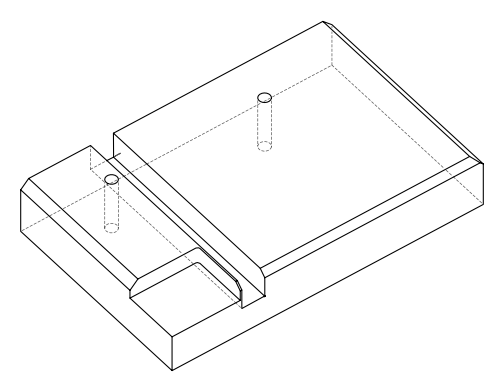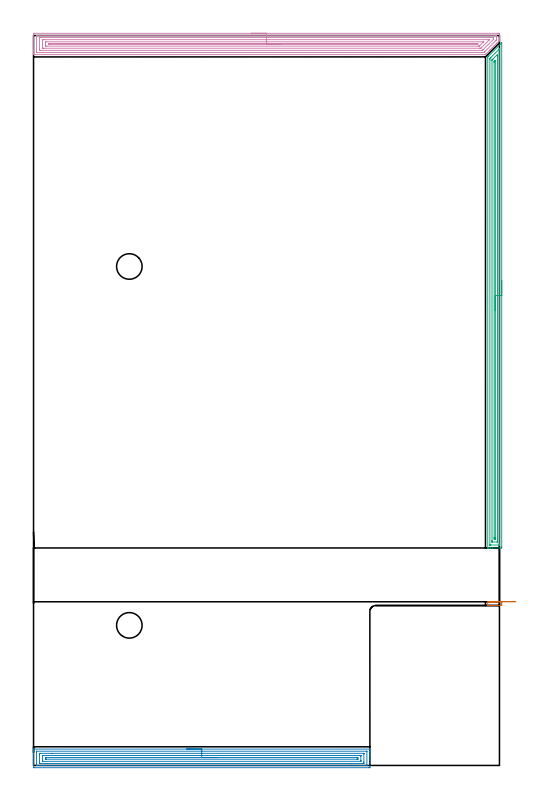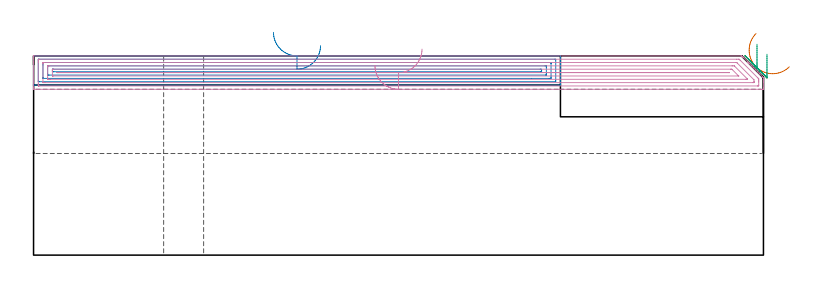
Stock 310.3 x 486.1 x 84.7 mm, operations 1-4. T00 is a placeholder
(PLAN: 8 operations, 3 tool changes, 135.4 min)
(1 AREA_MILL | FG_CHAMFER_SURFACE | UGT0205_001 | 0.25 min | 593 mm3)
(2 AREA_MILL_1 | FG_CHAMFER_SURFACE_1 | UGT0205_001 | 9.18 min | 17731 mm3)
(3 AREA_MILL_2 | FG_CHAMFER_SURFACE_2 | UGT0205_001 | 10.81 min | 14964 mm3)
(4 AREA_MILL_3 | FG_CHAMFER_SURFACE_3 | UGT0205_001 | 14.91 min | 30845 mm3)
(5 MILL_CORNER_NOTCH_RECTANGULAR | CORNER_NOTCH_RECTANGULAR | NXT0201_008 | Follow Part, ap 1.5, ae 75% | 90.33 min | 237188 mm3)
(6 MILL_RECTANGULAR_SLOT | SLOT_RECTANGULAR | UGT0201_004 | Follow Part, ap 8, ae 75% | 9.18 min | 460601 mm3)
(7 INDEXABLE_INSERT_DRILL_THROUGH_HOLE_FROM_SOLID | STEP1HOLE | NXT0302_005 | 0.36 min | 19217 mm3)
(8 INDEXABLE_INSERT_DRILL_THROUGH_HOLE_FROM_SOLID_1 | STEP1HOLE_1 | NXT0302_005 | 0.36 min | 19127 mm3)
(TOOL UGT0205_001 | Chamfer Mill 20 x 3 x 45 deg. | D20 FL50 Z2)
(TOOL NXT0201_008 | ENDMILL 6mm [2P460-0600-NA 1630] | D6 FL26 Z6)
(TOOL UGT0201_004 | End Mill 32 mm | D32 FL53 Z6)
(TOOL NXT0302_005 | Index. Insert Drill 17mm [880-D1700L20-05] | D17 PA176 FL85 Z2)
(OP 1 AREA_MILL)
G17 G21 G94 G90
T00 M6
G54
G17 G0 G90 X307.149 Y109. S1061 M3
G43 Z94.7 H0
Z94.192
G94 G1 X306.56 Z93.549 F250.
X306.029 Z92.857
X305.56 Z92.121
X305.158 Z91.347
X304.824 Z90.541
X304.561 Z89.709
X304.373 Z88.857
X304.259 Z87.992
X304.221 Z87.121
X304.259 Z86.249
X304.373 Z85.384
X304.562 Z84.532
X304.824 Z83.7
X305.158 Z82.895
X305.561 Z82.121
X306.029 Z81.385
X306.561 Z80.693
X307.15 Z80.05
X309.515 Z77.685
X310.279 Z76.915
X311.554 Y108.999 Z75.641
X311.79 Y108.996 Z75.404
X311.796 Y108.626
X311.8 Y108.012 Z75.4
Y106.874
X311.795 Y106.608 Z75.401
X311.79 Y106.51 Z75.404
X311.685 Y106.5 Z75.509
X310.661 Z76.534
X310.279 Z76.915
X309.515 Z77.684
X302.539 Z84.659
X302.506 Y106.509 Z84.692
X302.5 Y106.874 Z84.7
Y108.626
X302.506 Y108.99 Z84.692
X303.036 Y109. Z84.164
X303.891 Z83.309
X307.15 Z80.05
X307.793 Z79.46
X308.485 Z78.929
X309.221 Z78.461
X309.995 Z78.058
X310.801 Z77.724
X311.633 Z77.462
X312.485 Z77.273
X313.35 Z77.159
X314.221 Z77.121
X315.093 Z77.159
X315.958 Z77.273
X316.809 Z77.462
X317.641 Z77.724
X318.447 Z78.058
X319.221 Z78.461
X319.957 Z78.93
X320.649 Z79.461
X321.292 Z80.05
G0 Z94.7
M5
M2
(OP 2 AREA_MILL_1)
G17 G21 G94 G90
T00 M6
G54
G17 G0 G90 X101.997 Y10.9 S1061 M3
G43 Z94.7 H0
G94 G1 X102.035 Z93.828 F250.
X102.149 Z92.963
X102.338 Z92.112
X102.6 Z91.28
X102.934 Z90.474
X103.337 Z89.7
X103.806 Z88.964
X104.337 Z88.272
X104.926 Z87.629
X105.57 Z87.04
X106.262 Z86.508
X106.997 Z86.04
X107.771 Z85.637
X108.577 Z85.303
X109.409 Z85.041
X110.261 Z84.852
X111.126 Z84.738
X111.997 Z84.7
X223.856
X223.99 Y10.894 Z84.693
X224. Y10.601 Z84.4
Y10.121 Z83.92
Y9.553 Z83.348
Y7.504 Z81.302
Y6.906 Z80.7
Y-1.035 Z72.761
X223.998 Y-1.337 Z72.46
X223.99 Y-1.492 Z72.305
X223.834 Y-1.499 Z72.299
X223.411 Y-1.5 Z72.3
X0.589
X0.163 Y-1.496 Z72.302
X0.01 Y-1.491 Z72.306
X0. Y-1.335 Z72.462
Y6.906 Z80.7
Y7.504 Z81.302
Y7.788 Z81.585
Y9.553 Z83.348
Y10.121 Z83.92
Y10.436 Z84.234
Y10.602 Z84.401
X0.01 Y10.876 Z84.675
X0.069 Y10.893 Z84.693
X0.143 Y10.9 Z84.7
X111.997
Y9.486 Z83.286
X221.628 Y9.485 Z83.285
X221.697
X221.99 Y9.475 Z83.275
X221.996 Y9.385 Z83.185
X222. Y9.185 Z82.985
X221.999 Y0.362 Z74.162
X221.99 Y-0.006 Z73.794
X221.979 Y-0.079 Z73.721
X221.937 Y-0.083 Z73.717
X221.834 Y-0.085 Z73.715
X2.372
X2.303
X2.01 Y-0.075 Z73.725
X2.004 Y0.015 Z73.815
X2. Y0.215 Z74.015
X2.001 Y9.038 Z82.838
X2.01 Y9.406 Z83.206
X2.021 Y9.479 Z83.279
X2.063 Y9.483 Z83.283
X2.166 Y9.485 Z83.285
X111.997 Y9.486 Z83.286
Y8.071 Z81.871
X219.846
X219.941 Y8.069 Z81.869
X219.974 Y8.067 Z81.867
X219.986 Y8.066 Z81.866
X219.99 Y8.042 Z81.842
X219.996 Y7.941 Z81.741
X219.999 Y7.788 Z81.588
X220. Y7.636 Z81.436
Y2.341 Z76.141
X219.996 Y1.612 Z75.412
X219.993 Y1.466 Z75.266
X219.979 Y1.335 Z75.135
X219.846 Y1.334 Z75.134
X219.24 Y1.329 Z75.129
X211.665 Y1.328 Z75.128
X4.154 Y1.329 Z75.129
X4.059 Y1.33 Z75.13
X4.026 Y1.333 Z75.133
X4.014 Y1.334 Z75.134
X4.01 Y1.358 Z75.158
X4.004 Y1.459 Z75.259
X4.001 Y1.612 Z75.412
X4. Y1.764 Z75.564
Y7.059 Z80.859
X4.004 Y7.788 Z81.588
X4.007 Y7.934 Z81.734
X4.021 Y8.064 Z81.864
X4.154 Y8.066 Z81.866
X4.76 Y8.071 Z81.871
X12.297 Y8.072 Z81.872
X111.997 Y8.071 Z81.871
Y6.657 Z80.457
X217.423
X217.899 Y6.656 Z80.456
X217.948 Y6.654 Z80.454
X217.98 Y6.651 Z80.451
X217.99 Y6.647 Z80.447
X217.992 Y6.629 Z80.429
X217.997 Y6.448 Z80.248
X218. Y6.086 Z79.886
Y3.439 Z77.239
Y3.376 Z77.176
X217.994 Y2.967 Z76.767
X217.99 Y2.763 Z76.563
X217.984 Y2.749 Z76.549
X217.959 Y2.747 Z76.547
X217.903 Y2.744 Z76.544
X217.812 Y2.743 Z76.543
X6.577
X6.101 Y2.744 Z76.544
X6.052 Y2.746 Z76.546
X6.02 Y2.749 Z76.549
X6.01 Y2.753 Z76.553
X6.008 Y2.772 Z76.572
X6.003 Y2.952 Z76.752
X6. Y3.314 Z77.114
Y5.961 Z79.761
Y6.024 Z79.824
X6.006 Y6.433 Z80.233
X6.01 Y6.637 Z80.437
X6.016 Y6.651 Z80.451
X6.041 Y6.653 Z80.453
X6.097 Y6.656 Z80.456
X6.188 Y6.657 Z80.457
X111.997
Y5.243 Z79.043
X215.389
X215.492 Y5.241 Z79.041
X215.697 Y5.236 Z79.036
X215.99 Y5.221 Z79.021
X215.993 Y5.141 Z78.941
X215.999 Y4.537 Z78.337
X215.997 Y4.259 Z78.059
X215.993 Y4.184 Z77.984
X215.991 Y4.17 Z77.97
X215.937 Y4.164 Z77.964
X215.801 Y4.16 Z77.96
X215.595 Y4.157 Z77.957
X215.492
X8.611
X8.508 Y4.159 Z77.959
X8.302 Y4.164 Z77.964
X8.01 Y4.179 Z77.979
X8.007 Y4.259 Z78.059
X8.001 Y4.863 Z78.663
X8.003 Y5.141 Z78.941
X8.007 Y5.216 Z79.016
X8.009 Y5.23 Z79.03
X8.063 Y5.236 Z79.036
X8.199 Y5.24 Z79.04
X8.405 Y5.243 Z79.043
X8.508
X111.997
X112.869 Z79.081
X113.734 Z79.195
X114.586 Z79.384
X115.418 Z79.646
X116.224 Z79.98
X116.997 Z80.383
X117.733 Z80.852
X118.425 Z81.383
X119.068 Z81.972
X119.658 Z82.615
X120.189 Z83.307
X120.658 Z84.043
X121.06 Z84.817
X121.394 Z85.623
X121.657 Z86.455
X121.845 Z87.307
X121.959 Z88.171
X121.997 Z89.043
G0 Z94.7
M5
M2
(OP 3 AREA_MILL_2)
G17 G21 G94 G90
T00 M6
G54
G17 G0 G90 X311.8 Y323. S1061 M3
G43 Z94.7 H0
Z85.4
G94 G1 Y322.962 Z84.528 F250.
Y322.848 Z83.664
Y322.659 Z82.812
Y322.397 Z81.98
Y322.063 Z81.174
Y321.66 Z80.4
Y321.192 Z79.664
Y320.66 Z78.972
Y320.071 Z78.329
Y319.428 Z77.74
Y318.736 Z77.209
Y318. Z76.74
Y317.226 Z76.337
Y316.42 Z76.003
Y315.588 Z75.741
Y314.736 Z75.552
Y313.872 Z75.438
Y313. Z75.4
Y145.423
X311.797 Y145.154 Z75.402
X311.792 Y144.81 Z75.406
X311.443 Y144.8 Z75.754
X305.809 Z81.386
X304.374 Z82.822
X304.021 Z83.174
X302.995 Z84.204
X302.57 Y144.803 Z84.622
X302.534 Y144.805 Z84.657
X302.503 Y144.81 Z84.688
X302.5 Y144.977 Z84.7
Y471.639
X302.505 Y471.904 Z84.691
X303.127 Y472.527 Z84.073
X311.474 Y480.874 Z75.725
X311.62 Y481.022 Z75.577
X311.776 Y481.172 Z75.422
X311.794 Y481.183 Z75.403
X311.799 Y481.172 Z75.399
X311.8 Y313. Z75.4
X310.386 Z76.814
X310.385 Y147.211 Z76.815
Y147.105
X310.382 Y146.998 Z76.818
X310.375 Y146.81 Z76.825
X310.279 Y146.808 Z76.921
X309.795 Y146.801 Z77.405
X304.021 Z83.179
X303.962 Y146.802 Z83.238
X303.927 Y146.806 Z83.273
X303.923 Y146.808 Z83.277
X303.92 Y146.831 Z83.28
X303.917 Y146.891 Z83.283
X303.915 Y147.104 Z83.285
X303.914 Y147.211 Z83.286
X303.915 Y469.958 Z83.285
X303.919 Y470.745 Z83.281
X303.92 Y470.846 Z83.28
X304.021 Y470.959 Z83.179
X304.357 Y471.303 Z82.843
X304.689 Y471.639 Z82.511
X310.052 Y477.002 Z77.148
X310.167 Y477.113 Z77.033
X310.279 Y477.218 Z76.921
X310.379 Y477.304 Z76.821
X310.383 Y477.108 Z76.817
X310.385 Y477.002 Z76.815
X310.386 Y313. Z76.814
X308.971 Z78.229
Y148.998
X308.97 Y148.878 Z78.23
X308.967 Y148.82 Z78.233
X308.966 Y148.813 Z78.234
X308.944 Y148.808 Z78.256
X308.888 Y148.804 Z78.312
X308.689 Y148.8 Z78.511
X305.809 Z81.391
X305.611 Y148.802 Z81.589
X305.478 Y148.805 Z81.722
X305.373 Y148.81 Z81.827
X305.335 Y148.819 Z81.865
X305.334 Y148.839 Z81.866
X305.331 Y148.998 Z81.869
X305.329 Y149.478 Z81.871
X305.328 Y149.892 Z81.872
X305.329 Y469.645 Z81.871
X305.33 Y469.748 Z81.87
X305.333 Y469.799 Z81.867
X305.335 Y469.821 Z81.865
X305.358 Y469.852 Z81.842
X305.581 Y470.08 Z81.619
X305.809 Y470.31 Z81.391
X306.027 Y470.528 Z81.173
X308.708 Y473.209 Z78.492
X308.926 Y473.427 Z78.274
X308.942 Y473.438 Z78.258
X308.949 Y473.441 Z78.251
X308.965 Y473.44 Z78.235
X308.966 Y473.427 Z78.234
X308.97 Y473.162 Z78.23
X308.971 Y472.946 Z78.229
Y472.533
Y313.
X307.557 Z79.643
Y151.719
X307.555 Y150.865 Z79.645
X307.553 Y150.83 Z79.647
X307.55 Y150.81 Z79.65
X307.528 Y150.806 Z79.672
X307.475 Y150.802 Z79.725
X307.366 Y150.8 Z79.834
X307.15 Z80.05
X306.934 Z80.266
X306.825 Y150.802 Z80.375
X306.772 Y150.806 Z80.428
X306.751 Y150.81 Z80.449
X306.749 Y150.827 Z80.451
X306.743 Y151.64 Z80.457
Y151.68
Y468.099
X306.747 Y468.508 Z80.453
X306.75 Y468.712 Z80.45
X306.761 Y468.801 Z80.439
X306.808 Y468.853 Z80.392
X306.907 Y468.958 Z80.293
X306.983 Y469.035 Z80.217
X307.253 Y469.302 Z79.947
X307.523 Y469.565 Z79.677
X307.547 Y469.587 Z79.653
X307.55 Y469.529 Z79.65
X307.554 Y469.352 Z79.646
X307.557 Y468.998 Z79.643
Y468.958
Y313.
Y312.128 Z79.681
Y311.264 Z79.795
Y310.412 Z79.983
Y309.58 Z80.246
Y308.774 Z80.58
Y308. Z80.982
Y307.264 Z81.451
Y306.572 Z81.982
Y305.929 Z82.572
Y305.34 Z83.215
Y304.808 Z83.907
Y304.34 Z84.643
Y303.937 Z85.417
Y303.603 Z86.222
Y303.341 Z87.054
Y303.152 Z87.906
Y303.038 Z88.771
Y303. Z89.643
G0 Z94.7
M5
M2
(OP 4 AREA_MILL_3)
G17 G21 G94 G90
T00 M6
G54
G17 G0 G90 X145.15 Y487.6 S1061 M3
G43 Z94.7 H0
Z80.5
G94 G1 X145.188 Z79.628 F250.
X145.302 Z78.763
X145.491 Z77.912
X145.753 Z77.08
X146.087 Z76.274
X146.49 Z75.5
X146.959 Z74.764
X147.49 Z74.072
X148.079 Z73.429
X148.722 Z72.84
X149.414 Z72.308
X150.15 Z71.84
X150.924 Z71.437
X151.73 Z71.103
X152.562 Z70.841
X153.414 Z70.652
X154.278 Z70.538
X155.15 Z70.5
X309.202
X309.683 Y487.599 Z70.501
X310.159 Y487.594 Z70.503
X310.291 Y487.591 Z70.505
X310.3 Y487.124 Z70.972
Y484.474 Z73.621
Y483.802 Z74.298
Y483.38 Z74.719
X310.294 Y482.708 Z75.391
X310.291 Y482.7 Z75.399
X310.13 Y482.531 Z75.568
X309.948 Y482.348 Z75.752
X308.683 Y481.083 Z77.017
X308.543 Y480.942 Z77.155
X308.492 Y480.891 Z77.207
X307.828 Y480.228 Z77.871
X307.66 Y480.058 Z78.038
X306.974 Y479.374 Z78.726
X306.777 Y479.175 Z78.921
X306.12 Y478.52 Z79.58
X305.894 Y478.292 Z79.804
X305.265 Y477.665 Z80.434
X305.217 Y477.617 Z80.482
X305.01 Y477.409 Z80.687
X304.411 Y476.811 Z81.289
X304.324 Y476.723 Z81.375
X304.127 Y476.526 Z81.57
X304.026 Y476.426 Z81.674
X303.932 Y476.332 Z81.768
X303.833 Y476.231 Z81.865
X303.728 Y476.128 Z81.971
X303.641 Y476.041 Z82.059
X303.538 Y475.937 Z82.159
X301.644 Y474.042 Z84.054
X301.478 Y473.876 Z84.219
X301.274 Y473.673 Z84.425
X301.197 Y473.597 Z84.501
X301.006 Y473.404 Z84.689
X300.751 Y473.4 Z84.7
X0.17
X0.007 Y473.402 Z84.688
X0. Y473.413 Z84.678
Y473.762 Z84.337
Y474.086 Z84.013
Y474.759 Z83.336
Y475.979 Z82.118
Y476.526 Z81.569
Y487.124 Z70.973
X0.003 Y487.4 Z70.697
X0.01 Y487.592 Z70.506
X0.204 Y487.599 Z70.499
X155.15 Y487.6 Z70.5
Y486.186 Z71.914
X307.897 Y486.185 Z71.915
X307.953
X308.281 Y486.179 Z71.921
X308.29 Y486.073 Z72.027
X308.297 Y485.845 Z72.255
X308.3 Y484.474 Z73.626
Y484.076 Z74.024
X308.297 Y483.591 Z74.509
X308.292 Y483.201 Z74.899
X308.284 Y483.145 Z74.955
X308.255 Y483.113 Z74.987
X308.178 Y483.032 Z75.068
X307.897 Y482.746 Z75.354
X300.327 Y475.178 Z82.922
X300.169 Y475.022 Z83.078
X300.04 Y474.899 Z83.201
X299.957 Y474.821 Z83.279
X299.857 Y474.817 Z83.283
X299.801 Y474.815 Z83.285
X298.964 Y474.814 Z83.286
X2.403 Y474.815 Z83.285
X2.347
X2.019 Y474.821 Z83.279
X2.01 Y474.927 Z83.173
X2.003 Y475.155 Z82.945
X2.001 Y475.642 Z82.458
X2. Y476.041 Z82.059
X2.001 Y485.358 Z72.742
X2.002 Y485.754 Z72.346
X2.01 Y486.154 Z71.946
X2.019 Y486.18 Z71.92
X2.038 Y486.182 Z71.918
X2.089 Y486.184 Z71.916
X2.194 Y486.185 Z71.915
X2.403 Y486.186 Z71.914
X155.15
Y484.772 Z73.328
X305.81 Y484.771 Z73.329
X306.11 Y484.77 Z73.33
X306.21 Y484.768 Z73.332
X306.281 Y484.765 Z73.335
X306.29 Y484.662 Z73.438
X306.295 Y484.474 Z73.626
X306.297 Y484.29 Z73.81
X306.282 Y483.591 Z74.509
X306.199 Y483.503 Z74.597
X306.11 Y483.411 Z74.689
X299.226 Y476.526 Z81.574
X299.095 Y476.396 Z81.704
X298.964 Y476.269 Z81.831
X298.922 Y476.235 Z81.865
X298.889 Y476.233 Z81.867
X298.816 Y476.23 Z81.87
X298.668 Y476.229 Z81.871
X298.371 Y476.228 Z81.872
X4.49 Y476.229 Z81.871
X4.19 Y476.23 Z81.87
X4.09 Y476.232 Z81.868
X4.019 Y476.235 Z81.865
X4.01 Y476.338 Z81.762
X4.004 Y476.526 Z81.574
X4.001 Y476.712 Z81.388
Y484.474 Z73.626
X4.002 Y484.66 Z73.44
X4.007 Y484.724 Z73.376
X4.012 Y484.765 Z73.335
X4.04 Y484.766 Z73.334
X4.19 Y484.769 Z73.331
X4.783 Y484.771 Z73.329
X5.083 Y484.772 Z73.328
X155.15
Y483.357 Z74.743
X302.774
X303.194 Y483.354 Z74.746
X303.431 Y483.35 Z74.75
X303.578 Y483.338 Z74.762
X303.5 Y483.25 Z74.85
X303.485 Y483.234 Z74.866
X298.071 Y477.821 Z80.279
X297.927 Y477.685 Z80.415
X297.888 Y477.65 Z80.45
X297.83 Y477.647 Z80.453
X297.178 Y477.643 Z80.457
X296.941
X6.87
X6.631 Y477.644 Z80.456
X6.122 Y477.65 Z80.45
X6.01 Y477.659 Z80.441
X6.006 Y477.858 Z80.242
X6. Y478.268 Z79.832
Y482.708 Z75.392
X6.006 Y483.138 Z74.962
X6.01 Y483.346 Z74.754
X6.219 Y483.351 Z74.749
X6.87 Y483.356 Z74.744
X7.106 Y483.357 Z74.743
X155.15
Y481.943 Z76.157
X299.738
X299.739 Y481.942 Z76.158
X299.625 Y481.825 Z76.275
X297.077 Y479.275 Z78.825
X296.975 Y479.175 Z78.925
X296.896 Y479.102 Z78.998
X296.864 Y479.074 Z79.026
X296.762 Y479.064 Z79.036
X296.524 Y479.059 Z79.041
X296.404 Y479.057 Z79.043
X8.536
X8.297 Y479.058 Z79.042
X8.138 Y479.061 Z79.039
X8.017 Y479.064 Z79.036
X8.01 Y479.084 Z79.016
X8.007 Y479.175 Z78.925
X8. Y479.823 Z78.277
X8.001 Y481.589 Z76.511
X8.006 Y481.825 Z76.275
X8.01 Y481.905 Z76.195
X8.025 Y481.936 Z76.164
X8.177 Y481.939 Z76.161
X8.417 Y481.942 Z76.158
X155.15 Y481.943 Z76.157
Y480.529 Z77.571
X295.391
X295.81 Y480.527 Z77.573
X295.845 Y480.525 Z77.575
X295.855 Y480.523 Z77.577
X295.853 Y480.512 Z77.588
X295.84 Y480.497 Z77.603
X295.823 Y480.482 Z77.618
X295.787 Y480.478 Z77.622
X295.391 Y480.474 Z77.626
X294.974 Y480.471 Z77.629
X10.86
X10.443 Y480.473 Z77.627
X10.02 Y480.476 Z77.624
X10.01 Y480.478 Z77.622
X10.004 Y480.492 Z77.608
X10.009 Y480.517 Z77.583
X10.021 Y480.522 Z77.578
X10.068 Y480.525 Z77.575
X10.171 Y480.527 Z77.573
X10.384 Y480.529 Z77.571
X10.443
X155.15
X156.022 Z77.609
X156.887 Z77.723
X157.738 Z77.912
X158.57 Z78.174
X159.376 Z78.508
X160.15 Z78.911
X160.886 Z79.38
X161.578 Z79.911
X162.221 Z80.5
X162.81 Z81.143
X163.342 Z81.835
X163.81 Z82.571
X164.213 Z83.345
X164.547 Z84.151
X164.809 Z84.983
X164.998 Z85.835
X165.112 Z86.699
X165.15 Z87.571
G0 Z94.7
M5
M2
